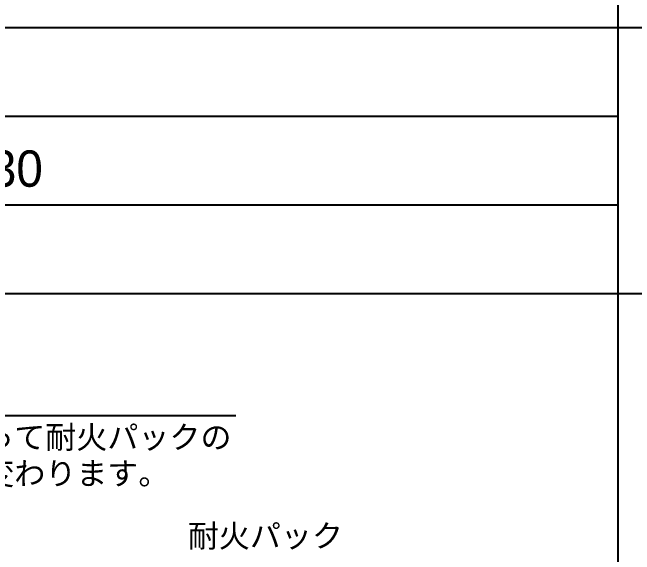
# Model space of a CAD drawing. Extents: x 443 to 1217, y -1921 to -677.
# Drawn here: x 568.2 to 636.5, y -1120.9 to -1061.3 of the extents above; entities that cross this region are included whole.
import ezdxf
from ezdxf.enums import TextEntityAlignment as Align

# ---------------------------------------------------------------- set-up
doc = ezdxf.new("R2010")
doc.units = 0
doc.header["$MEASUREMENT"] = 0
doc.layers.get('0').update_dxf_attribs({"linetype": 'CONTINUOUS'})
for name, color, linetype in [('1', 7, 'CONTINUOUS'), ('10', 7, 'CONTINUOUS'), ('25', 7, 'CONTINUOUS')]:
    doc.layers.add(name, color=color, linetype=linetype)
doc.styles.add('ｽﾀｲﾙ2', font='MS PGothic.ttf')

msp = doc.modelspace()

# ---------------------------------------------------------------- linework, layer by layer
at = {"color": 7, "linetype": 'Continuous'}
msp.add_line((546.1, -1105.589), (592.717, -1105.589), dxfattribs=at)
at = {"layer": '1', "color": 4, "linetype": 'Continuous'}
for p, q in [((634.726, -1191.556), (634.726, -677.268)), ((442.666, -1062.984), (1210.905, -1062.984)), ((442.666, -1092.202), (634.726, -1092.202)), ((634.726, -1092.202), (826.785, -1092.202))]:
    msp.add_line(p, q, dxfattribs=at)
at = {"layer": '1', "color": 3, "linetype": 'Continuous'}
for p, q in [((471.884, -1072.723), (634.726, -1072.723)), ((471.884, -1082.463), (634.726, -1082.463))]:
    msp.add_line(p, q, dxfattribs=at)

# ---------------------------------------------------------------- texts
at = {"layer": '10', "linetype": 'Continuous', "style": 'ｽﾀｲﾙ2'}
for tag, p in [('配管量によって耐火パックの', (547.894, -1109.963)), ('充てん厚が変わります。', (547.894, -1113.943)), ('耐火パック', (587.426, -1120.805))]:
    msp.add_attdef(tag, text='', height=2.5, dxfattribs=at).set_placement(p, align=Align.BOTTOM_LEFT)
at = {"layer": '25', "style": 'ｽﾀｲﾙ2'}
msp.add_text('国土交通大臣認定番号\u3000PS060FL-0630', height=4, dxfattribs=at).set_placement((476.281, -1080.463))

doc.saveas('drawing.dxf')
